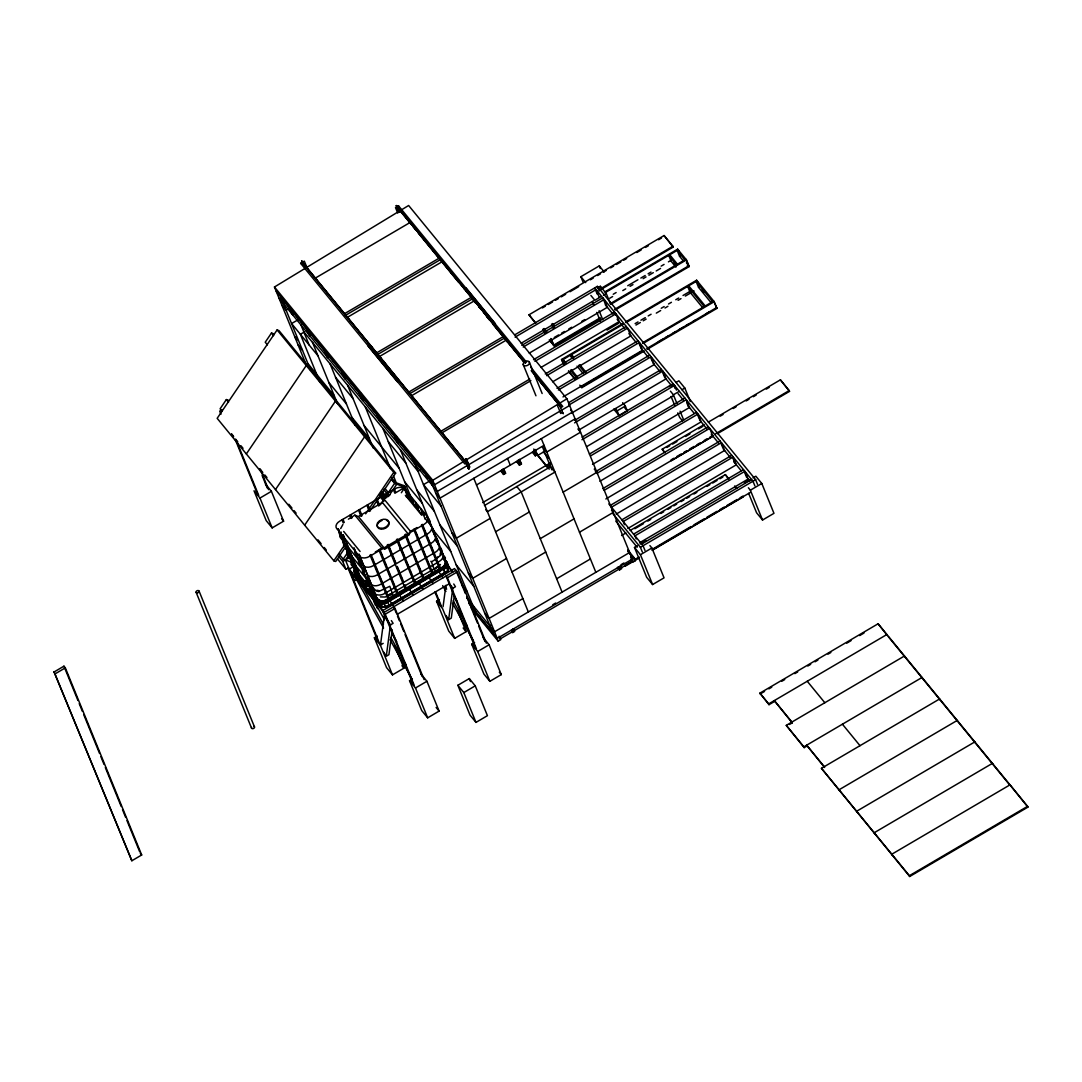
<?xml version="1.0" encoding="UTF-8"?>
<svg xmlns="http://www.w3.org/2000/svg" width="1082" height="1082" viewBox="0 0 1082 1082"><rect width="100%" height="100%" fill="white"/><g stroke="black" fill="none" stroke-linecap="round" stroke-linejoin="round"><path stroke-width="1.5" d="M389.331 606.163L387.681 602.011L384.299 603.256L385.774 607.435L389.182 605.717L382.501 606.84L380.161 605.42L378.173 602.147L379.687 605.839L382.149 607.327L385.801 606.948M440.131 554.782L440.333 552.956M380.485 644.98L384.421 615.279M385.273 616.659L390.44 624.896L386.288 656.247L388.925 654.691L392.211 629.94M443.065 606.732L445.906 585.281M454.359 594.992L451.289 618.092L448.651 619.648L452.803 588.297L451.086 585.551M366.96 581.291L367.65 582.048L366.784 582.576L367.65 579.709M381.987 601.335L387.045 599.983L442.254 567.59L444.296 565.954L445.811 562.126L446.109 565.494L442.836 569.024L387.64 601.43L382.582 602.769L381.987 601.335L378.091 599.698M446.257 563.235L444.756 567.063L442.7 568.699L387.505 601.105L382.446 602.444L378.551 600.808M372.303 592.625L371.532 592.246L371.315 593.193C374.899 598.63 380.594 606.975 387.978 602.106L445.459 567.915L447.082 563.749L443.89 557.135M370.585 587.215L368.759 584.077L366.663 585.714L365.932 584.645L365.216 582.887L365.486 583.617L365.216 582.887L367.42 582.102M362.47 582.387L362.673 581.426L363.444 581.805L362.47 582.387L355.423 573.785L354.653 571.945L355.762 571.648M382.555 501.913L383.447 498.356L390.129 494.677M340.681 528.557L342.899 524.527M409.212 534.481L410.47 531.357L417.03 527.529M382.541 603.54L382.879 602.688L378.686 601.132L371.532 592.246M445.919 567.09L446.839 561.842L449.111 568.023L447.975 570.931L445.311 573.298L443.363 569.335L446.46 567.238L447.975 570.931L444.878 573.027M447.421 570.782L449.111 568.023L446.839 561.842M366.663 585.714L368.84 584.523M228.573 400.394L226.354 399.569L220.119 408.78L222.256 411.39M273.705 333.838L271.487 333.013L265.239 342.223L267.389 344.833M370.883 509.622L395.647 473.105L278.994 330.632L277.1 329.929L217.171 418.328L333.824 560.787L335.704 561.49L344.455 548.601M246.331 453.94L306.274 365.554L308.154 366.257M275.491 489.564L335.434 401.165L337.327 401.868M304.664 525.176L364.593 436.79L366.487 437.48M333.824 560.787L343.183 546.978M365.662 513.828L393.753 472.401L277.1 329.929M350.933 561.991L343.21 559.124L347.674 552.537M391.373 479.434L394.592 483.356L388.343 492.567L385.138 488.645M380.485 504.537L383.285 500.398M385.151 497.652L387.951 493.514M348.242 555.81L345.429 559.949L379.092 642.424M388.397 496.57L396.81 484.181L391.454 477.649M401.327 492.756L405.06 487.252L403.681 485.561L395.43 482.491M384.299 603.256L380.648 603.621L382.501 606.84M365.648 583.225L367.096 586.065L365.229 583.82L367.501 582.549M380.12 603.053L380.837 602.268M440.509 564.52L434.342 569.741L433.436 569.024M373.736 593.896L369.692 592.003L367.812 589.704L369.665 588.053M445.311 573.298L443.809 569.605L446.46 567.238L446.961 564.425L447.962 566.9M435.126 568.172L437.344 566.549M378.362 601.795L379.282 601.159M348.39 519.171L354.869 515.14L357.899 516.385M436.235 558.082L438.44 556.594M434.017 568.983L388.492 595.222M306.274 364.972L274.463 287L408.631 205.499L566.9 398.798L632.361 559.178L630.603 557.041M470.129 605.298L497.274 638.461L432.732 480.3L566.9 398.798M375.292 552.023L381.892 548.141L384.57 548.953M430.947 561.274L431.434 561.856L435.64 559.38L441.118 554.931L441.375 552.699L439.874 550.021M466.288 462.907L302.149 262.453L302 261.046L303.893 264.711M397.324 208.447L396.553 205.553L525.527 363.065M398.162 379.336L398.879 380.58L397.189 381.567L367.88 345.78L369.571 344.779L368.854 343.549L398.649 380.539L398.162 379.336L302.378 262.493L300.688 263.481L302.149 262.453M397.77 213.1L395.498 207.609L398.568 205.864L526.515 362.2M398.622 205.999L396.932 206.987L410.795 223.92M284.945 303.555L283.93 304.15L281.198 297.469M289.029 308.492L286.121 310.196L281.726 304.826M292.681 313.009L291.667 313.604L288.935 306.923M293.736 314.294L292.722 314.889L289.99 308.208M298.618 319.433L291.585 323.559L317.959 355.775M306.855 329.199L307.87 328.603M296.062 336.8L295.048 337.395L297.171 339.964M304.597 331.822L300.377 334.297L319.88 382.108M307.91 330.483L308.925 329.888M442.24 261.655L347.687 317.148L348.404 318.933M222.337 409.605L219.687 411.146L220.958 414.271M324.438 350.676L325.452 350.081M325.493 351.961L326.507 351.366M493.392 323.45L463.921 287.758L464.462 289.083L466.099 287.961L495.407 323.761L493.771 324.884L493.23 323.545L493.879 324.654M478.46 305.881L481.206 309.547M382.757 363.701L384.448 362.713L383.894 361.374L384.218 362.686M479.001 307.22L480.692 306.233M359.616 393.632L360.617 393.037M360.671 394.916L361.672 394.321M582.995 281.915L580.872 276.694L599.279 265.901L604.135 271.825M535.184 322.774L528.99 314.808L664.077 235.538L672.869 246.277L673.193 247.075L600.564 289.692M542.393 307.937L545.301 306.233M548.195 304.529L552.564 301.973M555.458 300.269L558.366 298.564M561.274 296.86L565.629 294.304M569.984 291.748L578.708 286.635M590.326 279.805L593.234 278.101M597.589 275.545L600.496 273.841M603.391 272.137L606.299 270.432M610.654 267.876L613.562 266.172M616.47 264.468L620.825 261.912M623.732 260.207L626.64 258.503M636.798 252.539L641.166 249.969M645.521 247.413L648.429 245.709M658.586 239.744L661.494 238.04M515.154 334.608L597.345 286.365L755.628 479.664L757.535 484.344M378.254 416.394L379.268 415.799M597.467 287.961L600.321 286.284L606.285 293.56L610.546 304.001M515.086 337.138L596.087 289.597L599.266 297.401M601.7 288.042L672.869 246.277M605.014 291.775L677.643 249.158L686.434 259.896L689.166 266.578L615.09 310.061M605.541 292.424L678.171 249.807L679.374 252.742M521.159 343.237L593.477 300.796M600.564 296.914L594.843 300.269L590.867 295.427M603.418 295.237L606.285 293.56M259.978 498.058L271.406 491.336L283.592 521.172L272.15 527.894L266.199 520.618L254.013 490.782L259.978 498.058L272.15 527.894M521.808 345.347L602.809 297.807L605.988 305.611M523.188 347.038L604.189 299.498L607.367 307.288L529.26 353.138M613.223 294.25L616.131 292.546M627.749 285.729L637.92 279.765M640.828 278.06L645.183 275.504M648.091 273.787L650.999 272.082M661.156 266.118L664.064 264.414M668.419 261.858L671.327 260.153M684.892 259.842L677.156 250.402L679.564 256.272L680.564 255.677M609.721 298.253L612.628 296.549M622.799 290.585L625.707 288.88M630.062 286.324L632.97 284.62M643.127 278.656L646.035 276.938M648.943 275.234L653.298 272.678M656.206 270.973L660.561 268.417M610.383 303.582L685.907 259.247L689.166 266.578M554.255 337.476L558.623 334.92M561.517 333.215L564.425 331.498M568.78 328.942L571.688 327.237M581.859 321.273L584.767 319.569M610.911 304.231L686.434 259.896M394.781 436.587L395.796 435.992M687.3 265.726L688.314 265.131L686.38 262.777M600.24 317.783L553.551 345.212L550.833 338.531M614.765 309.249L688.842 265.78M395.836 437.872L396.851 437.277M549.196 339.897L554.079 345.861L600.564 318.581M533.534 359.67L614.535 312.13L615.807 315.254M534.914 361.347L615.915 313.821L619.093 321.611L540.986 367.447M607.016 330.105L618.458 323.396M563.181 363.511L561.544 359.495L622.542 323.694M625.45 321.99L696.619 280.224L714.201 301.702L716.933 308.384L647.212 349.297M529.774 379.079L441.037 431.163L441.767 432.935L530.883 380.634M623.07 324.343L562.072 360.144L563.871 364.553M625.978 322.639L697.146 280.86L698.242 283.538M545.26 373.98L626.262 326.453M546.64 375.67L627.628 328.13L630.82 335.934L552.713 381.77M635.107 323.613L638.015 321.909M640.923 320.204L645.278 317.648M648.186 315.944L651.093 314.24M661.251 308.262L664.159 306.558M668.514 304.001L671.422 302.297M675.777 299.741L678.685 298.037M683.04 295.481L690.302 291.22M704.22 306.598L687.692 286.419L690.086 292.302L691.1 291.707M712.659 301.648L696.132 281.455L698.539 287.339L699.554 286.744M635.959 325.06L640.328 322.504M643.222 320.799L646.13 319.095M656.301 313.117L660.656 310.561M665.011 308.005L667.919 306.301M678.089 300.336L680.997 298.632M685.352 296.076L694.062 290.963M54.1 671.963L63.946 666.174L65.326 667.865L141.688 854.983L131.842 860.758L54.1 671.963L131.842 860.758M55.48 673.64L65.326 667.865M415.786 463.353L414.771 463.948L412.039 457.267M416.841 464.638L415.826 465.233L413.094 458.552M556.987 388.303L637.974 340.762M420.83 469.615L418.017 471.279L303.717 331.674M558.366 389.993L639.354 342.453L642.532 350.243L562.992 396.932M642.505 342.832L713.674 301.053L716.933 308.384M643.033 343.467L714.201 301.702M384.11 496.895L385.124 496.3M395.214 493.027L405.06 487.252L410.741 501.182M642.532 351.055L581.521 386.856L581.846 387.667L644.304 351.001M646.887 348.499L716.609 307.586M582.779 386.166L587.134 383.61M590.042 381.905L594.397 379.349M597.305 377.645L600.212 375.941M610.37 369.963L613.278 368.259M617.633 365.702L620.541 363.998M624.896 361.442L627.803 359.738M630.711 358.034L640.882 352.069M658.302 341.831L662.657 339.275M665.565 337.57L668.473 335.866M672.828 333.31L675.736 331.606M678.644 329.902L682.999 327.346M685.907 325.641L688.801 323.937M693.17 321.381L696.064 319.677M706.235 313.699L709.143 311.995M466.342 459.011L464.57 459.904L468.736 469.047L464.827 459.904L466.342 459.011L469.642 467.086L467.857 467.979M563.303 413.554L562.424 412.472L560.733 413.473L557.433 405.398L559.124 404.411L563.127 413.649M559.042 404.614L557.433 405.398M429.108 481.341L423.481 484.641L441.064 506.119M465.612 460.878L468.736 469.047M465.801 461.703L301.662 261.249M531.424 370.571L561.179 407.211L531.343 370.774M568.713 402.626L649.7 355.085M300.634 263.345L464.827 463.935L466.518 462.947L399.366 380.945M535.495 376.211L561.071 407.454L562.762 406.453L530.735 367.271M568.645 405.155L651.08 356.776L654.258 364.566L571.823 412.945M569.632 405.48L434.545 484.75L276.275 291.45M575.083 418.842L440.009 498.126L435.613 492.756M574.65 420.343L661.427 369.408M574.583 422.873L662.806 371.085L665.985 378.889L579.208 429.811M338.504 556.27L342.791 561.49L351.055 556.635M476.499 484.979L544.043 445.338M500.628 470.873L503.563 474.457L505.578 473.267L503.685 468.614M516.506 461.554L519.428 465.138L521.456 463.948L519.563 459.323M532.371 452.249L535.306 455.82L537.335 454.629M544.692 451.302L537.659 455.441L535.238 449.49M337.408 558.839L345.97 569.294L348.62 567.739M615.36 408.604L617.159 410.808L625.328 406.02L627.33 410.917L619.161 415.704L613.737 409.091M353.422 566.684L349.202 569.159L382.987 610.437L412.918 683.756M352.61 563.005L354.937 565.859L355.856 565.318M582.035 437.196L673.153 383.718L675.06 388.397M668.865 386.666L673.153 384.151M676.02 382.473L678.874 380.796L684.825 388.059L690.302 401.49M581.967 439.738L674.532 385.408L676.439 390.088M373.75 564.209L374.737 563.641M382.582 559.042L383.555 558.461M391.008 554.092L391.982 553.511M400.218 548.682L401.192 548.114M408.577 543.773L409.551 543.205M417.395 538.606L418.369 538.024M425.172 534.035L426.146 533.467M482.694 502.603L550.008 463.137M546.18 466.342L550.535 463.772M546.708 466.978L549.615 465.274M353.232 579.059L354.612 580.736L357.493 579.046M484.425 505.524L550.562 466.707L554.958 472.077L487.414 511.718L485.656 509.568M670.421 391.143L673.396 394.781L679.117 391.413M681.971 389.736L684.825 388.059M586.593 446.677L673.369 395.755M589.42 454.061L684.879 398.041M369.855 584.699L367.988 583.901M590.799 455.752L686.259 399.718L689.437 407.522L592.53 464.394M490.132 518.4L456.374 538.214L451.978 532.844M385.381 592.571L386.355 592.003L371.018 554.566L370.044 555.134L388.884 600.916L389.858 600.348L386.355 592.003M394.2 587.391L395.173 586.823L379.85 549.385L378.876 549.954L397.703 595.736L398.69 595.168L395.173 586.823M404.83 584.875L407.116 590.217L406.142 590.786L402.639 582.441L403.613 581.873L397.243 566.413M411.85 577.031L412.824 576.463L397.486 539.025L396.512 539.593L415.353 585.389L416.327 584.807L412.824 576.463M420.195 572.135L421.182 571.567L405.845 534.129L404.871 534.697L423.711 580.479L424.685 579.911L421.182 571.567M429.027 566.954L430 566.386L414.663 528.949L413.689 529.517L432.53 575.299L433.503 574.731L430 566.386M436.79 562.397L437.764 561.828L422.44 524.391L421.466 524.959L440.293 570.741L441.28 570.173L437.764 561.828M595.357 471.779L696.605 412.364M495.597 531.762L529.368 511.948M563.14 492.121L596.899 472.307L594.261 469.088M596.737 473.47L697.971 414.041L701.163 421.845L599.915 481.26M389.141 605.108L444.35 572.716M389.209 605.447L444.31 573.108A6.37 4.355 -22.2 0 0 446.23 571.567M382.987 610.437L454.508 568.564L457.267 571.932L486.332 643.168M383.84 612.534L455.887 570.255L465.368 593.477M664.483 452.384L662.198 449.206L704.003 424.671M708.331 422.129L780.406 379.836L789.197 390.575L789.522 391.373L717.447 433.666M666.85 447.461L669.744 445.77M672.625 444.08L676.94 441.551M685.596 436.465L689.924 433.936M698.566 428.851L702.894 426.322M720.193 416.164L723.074 414.474M733.163 408.55L736.044 406.859M746.134 400.935L749.014 399.244M753.342 396.702L756.223 395.011M766.313 389.101L769.194 387.397M350.054 571.255L385.219 614.211L395.065 608.436L424.144 679.658M475.106 647.266L446.041 576.03L447.407 577.707L457.267 571.932M602.742 488.645L708.318 426.673M604.121 490.322L709.697 428.364L712.876 436.154L605.852 498.978M397.108 614.414L448.976 583.969M671.002 459.945L673.883 458.254M676.764 456.563L681.092 454.021M683.973 452.33L686.854 450.639M689.734 448.949L694.062 446.406M696.943 444.716L699.824 443.025M704.152 440.482L707.033 438.792M709.914 437.101L712.795 435.41M715.675 433.72L789.197 390.575M390.44 624.896L393.091 623.34L391.373 620.595M452.803 588.297L455.454 586.742L453.737 583.996M671.327 460.743L713.119 436.208M506.498 558.501L472.726 578.315L468.33 572.946M540.27 538.674L574.042 518.86M394.808 645.778L403.938 668.149L392.495 674.87L386.545 667.594L374.372 637.758L377.226 636.081M457.605 610.775L466.126 631.658L454.683 638.366L448.732 631.09L436.56 601.254L439.414 599.577M610.126 505.51L720.044 440.996M611.506 507.188L721.423 442.673L724.602 450.477L616.131 514.139M374.372 637.758L380.323 645.034L383.177 643.357M511.962 571.864L545.734 552.036M579.492 532.222L613.264 512.408L611.506 510.258M621.852 519.833L731.77 455.319M474.443 610.167L475.458 609.572M627.858 528.462L736.328 464.8L733.15 456.996L623.232 521.51L624.503 524.635M621.555 535.522L625.883 532.993M630.211 530.451L725.346 474.619L728.443 478.406M634.863 528.719L643.506 523.634M647.834 521.105L650.715 519.414M660.804 513.49L663.685 511.8M668.013 509.257L670.894 507.566M673.775 505.876L676.656 504.185M680.984 501.642L683.865 499.952M686.745 498.261L689.64 496.57M693.954 494.028L696.835 492.337M706.925 486.413L709.819 484.722M712.7 483.032L717.028 480.489M719.909 478.799L722.79 477.108M522.863 598.589L489.091 618.417L484.695 613.048M556.635 578.775L590.407 558.961M633.565 534.143L743.496 469.629M490.633 625.166L489.632 625.761L492.351 632.456M639.584 542.772L748.054 479.11L744.876 471.319L634.945 535.833L636.216 538.944M649.89 545.585L651.878 548.006L664.05 577.842L652.608 584.551L646.657 577.288L634.485 547.451L637.339 545.774M640.206 544.097L645.913 540.73M744.402 482.937L750.124 479.583M752.977 477.906L755.845 476.215L761.796 483.492L773.968 513.328L762.539 520.036L756.575 512.773L748.663 493.378M492.026 631.645L493.04 631.049M641.68 544.043L751.598 479.529M420.979 674.005L426.93 681.268L439.103 711.104L427.674 717.826L421.71 710.549L409.537 680.713L412.391 679.036M483.167 637.501L489.118 644.777L501.291 674.613L489.862 681.322L483.897 674.045L471.725 644.209L474.592 642.532M612.601 513.328L640.409 547.276L755.628 479.664M552.767 604.73L555.675 603.026M620.973 564.709L623.868 563.005M471.427 607.151L497.084 638.488L634.309 557.947L635.404 560.625L632.808 562.14L631.726 559.475M634.485 547.451L640.436 554.714L651.878 548.006M748.379 487.779L750.367 490.214L761.796 483.492M409.537 680.713L415.488 687.99L426.93 681.268M471.725 644.209L477.689 651.486L489.118 644.777M631.942 561.233L624.733 565.467L625.058 566.265L639.476 557.812M634.823 559.543L639.151 557M653.555 548.547L691.033 526.542M693.914 524.851L704.003 518.941M706.898 517.237L716.987 511.326M719.868 509.636L724.196 507.093M727.077 505.402L737.167 499.478M740.047 497.788L742.928 496.097L743.253 496.895L652.446 550.197M652.027 550.129L750.367 492.405M471.454 608.517L498.18 641.153L500.777 639.638L499.681 636.96M619.567 569.889L621.65 568.659L620.554 565.994L618.485 567.211L619.567 569.889L617.43 567.279M457.848 685.285L469.29 678.576L475.241 685.839L487.427 715.675L475.985 722.397L470.034 715.121L457.848 685.285L463.813 692.561L475.985 722.397M463.813 692.561L475.241 685.839M774.78 701.298L769.018 704.68L759.902 693.143L878.097 623.773L1027.575 806.333L1027.9 807.131L909.705 876.501L821.441 768.315L939.649 698.945L939.974 699.743M760.227 693.941L764.541 691.412M768.869 688.869L771.75 687.178M781.84 681.254L784.734 679.564M794.824 673.64L797.704 671.949M807.794 666.025L810.675 664.334M815.003 661.805L817.884 660.115M827.973 654.191L830.854 652.5M846.706 643.195L851.034 640.652M859.676 635.58L864.004 633.038M759.902 693.143L768.693 703.882L886.888 634.512L887.213 635.31L878.097 623.773M807.077 745.944L804.183 747.635L786.276 725.359L904.471 655.99L904.795 656.788M789.481 724.467L792.362 722.776M786.276 725.359L803.858 746.837L922.053 677.467L922.378 678.265M821.441 768.315L909.38 875.703L1027.575 806.333M380.309 596.899L385.138 597.021L392.631 594.221L389.804 586.282L378.741 591.543L376.184 590.975L371.424 585.998L374.629 592.72M355.423 573.785L356.451 573.271M445.284 562.424L446.311 561.91L443.187 558.096M388.343 594.843L392.198 593.234M355.667 572.865L362.795 581.724L366.555 580.25M354.788 573.582L355.423 573.352L354.017 571.107L356.289 577.288L356.181 574.691M445.973 564.047L447.082 563.749M368.421 585.281L367.704 583.523L366.068 584.483L366.974 585.47M445.703 565.805L446.771 565.845M376.847 590.217L378.943 590.691M393.753 472.401L395.647 473.105M394.592 483.356L405.06 487.252M444.594 567.55L445.459 567.915M378.173 602.147L380.648 603.621L384.272 603.742L387.681 602.011M378.659 601.727L380.999 603.147M383.447 498.356L410.47 531.357M354.869 515.14L381.892 548.141M371.694 592.598L378.281 599.942M391.779 593.477L392.631 594.221M405.344 495.258L421.737 515.262M367.393 581.413L366.703 580.655L366.784 582.576M360.076 551.455L343.684 531.438M673.193 247.075L664.077 235.538M679.564 256.272L683.432 261.005M789.522 391.373L780.406 379.836M702.123 289.895L704.193 292.424M698.539 287.339L710.928 302.487M677.467 264.211L669.731 254.757L670.935 257.692M676.453 264.806L668.717 255.352L671.111 261.235L675.952 267.132M674.059 263.007L675.993 265.361M688.707 285.824L705.234 306.003M690.086 292.302L702.488 307.437M888.241 636.581L1009.276 784.396M1027.9 807.131L1009.993 784.856L891.784 854.225L892.123 855.023M594.708 287.92L752.977 481.22L754.884 485.886M605.365 304.853L612.858 313.996M617.132 319.217L624.625 328.36M628.899 333.594L636.378 342.737M640.666 347.958L648.145 357.101M652.879 362.889L659.912 371.464M671.679 385.828L664.605 377.199L662.698 372.519M678.089 393.672L683.432 400.205M687.719 405.425L694.13 413.256M699.472 419.789L706.965 428.932M711.239 434.153L718.732 443.295M723.006 448.53L730.499 457.659M733.704 461.581L741.184 470.724M747.608 478.569L749.745 481.179M580.872 276.694L585.727 282.632M682.593 420.979L679.618 417.341L677.792 412.864M734.651 485.98L736.72 488.509M728.768 479.204L725.346 474.619M662.198 449.206L665.132 452.776M622.61 402.707L625.328 406.02M624.612 407.616L627.33 410.917M552.55 323.532L554.484 325.898M554.43 327.67L551.536 324.127L553.335 328.536M571.526 354.598L573.582 357.114M579.79 364.688L585.984 372.262M573.609 358.981L570.512 355.194L571.702 358.128M578.775 365.283L584.97 372.857M577.044 366.122L583.239 373.696M544.097 328.482L547.005 332.025M545.991 332.62L543.083 329.077L544.719 333.094M528.99 314.808L535.833 323.166M549.845 340.289L553.754 345.063M566.184 363.336L563.073 359.549L564.277 362.497M571.35 369.638L577.545 377.212M561.544 359.495L564.128 362.673M570.336 370.233L576.53 377.807M568.605 371.072L575.313 379.282M568.402 371.234L574.61 378.822M579.776 385.138L581.846 387.667M807.24 681.254L824.836 702.732M842.418 724.21L860.001 745.687M570.606 410.01L572.364 412.161L437.277 491.431L279.007 298.145M531.911 370.869L560.692 406.02M525.352 363.16L396.391 205.661L398.582 211.031M396.215 205.756L474.93 301.878M483.302 312.103L523.877 361.659M412.918 226.517L416.124 230.425M418.247 233.022L458.754 282.483M471.536 298.105L474.741 302.013M486.467 316.336L489.659 320.231M492.851 324.14L523.769 361.888M577.896 428.986L580.547 432.205L546.775 452.033L542.38 446.663L551.834 469.831M608.828 503.928L643.06 545.734L644.967 550.4M615.78 521.118L637.176 547.235M627.898 550.116L634.309 557.947M627.871 550.359L629.629 552.496L494.555 631.78L466.869 597.981M627.912 551.482L635.404 560.625M543.353 451.911L548.52 458.213M536.807 454.007L549.223 469.169M537.145 454.805L546.451 466.18L546.126 465.368M519.509 461.568L521.456 463.948M516.79 486.521L521.186 491.891L562.085 592.138M503.63 470.873L505.578 473.267M469.642 467.086L466.261 458.903M468.912 468.952L464.827 459.904M274.463 287L432.732 480.3M280.995 297.631L430.487 480.192M426.132 475.999L428.202 478.515M335.542 377.253L353.138 398.731M388.303 441.686L405.885 463.164M298.091 344.915L302.487 350.284M328.874 382.501L346.456 403.978M364.039 425.456L399.217 468.411M416.8 489.889L434.382 511.367M307.951 363.66L334.324 395.877M351.907 417.354L369.503 438.832M404.668 481.788L422.25 503.265M439.847 524.743L457.429 546.221M410.862 501.02L408.739 498.437A7.831 5.369 -22.2 0 0 408.387 498.031M414.041 504.888L416.151 507.485M418.274 510.068L421.439 513.936M424.617 517.818L430.974 525.582A7.831 5.369 -22.2 0 1 427.728 533.737L373.263 565.71A7.831 5.369 -22.2 0 1 363.079 565.426L340.519 537.849A7.074 4.842 -22.2 0 1 340.316 533.602M424.78 518.44L425.294 519.062L421.074 509.365L423.549 515.424M391.779 479.461L393.848 481.977M433.165 529.991L450.748 551.468M271.487 333.013L273.624 335.623M435.519 539.566L438.616 543.353M456.198 564.831L473.794 586.309M435.37 540.256L438.535 544.138M442.984 558.136L445.527 561.504M442.957 558.528L444.756 560.719M446.663 563.519L452.79 572.067L450.68 569.484M445.865 563.384L448.732 567.766L447.096 571.918L444.918 573.663L386.937 607.232L381.757 607.07L379.998 605.812L356.289 575.962M383.691 489.551L387.965 494.785M461.946 585.254L467.113 591.57M382.595 492.121L385.801 496.043M381.013 493.122L385.165 498.193M379.796 494.582L383.934 499.641M468.763 603.229L492.553 632.294M379.579 494.717L383.853 499.925M379.593 496.083L383.867 501.304M438.913 571.878L442.944 577.842M429.067 577.666L433.098 583.631M463.15 628.02L466.126 631.658M499.316 672.179L501.291 674.613M436.56 601.254L442.511 608.53L454.683 638.366M419.221 583.441L423.238 589.406M409.375 589.23L413.392 595.195M399.515 595.005L403.545 600.97M347.295 544.341L346.781 543.719L349.053 549.291M226.354 399.569L228.505 402.179M388.614 599.496L392.834 604.662L396.228 612.939M393.699 606.745L395.065 608.436M345.334 548.385L363.795 570.931M352.232 563.005L356.708 575.124M357.06 568.902L361.537 581.02M360.428 563.817L372.384 594.261M372.086 586.16L377.456 600.456M352.908 566.941L374.453 593.247A7.831 5.369 -22.2 0 0 384.61 593.545L439.089 561.572A7.831 5.369 -22.2 0 0 442.646 553.835M355.369 571.472L367.812 589.704M374.629 595.005L378.227 599.401A6.668 4.571 -22.2 0 0 384.435 600.699L442.051 567.306A6.668 4.571 -22.2 0 0 444.783 560.341M355.207 571.756L362.795 581.724M338.937 553.889L343.21 559.124M358.088 577.288L366.392 587.431M369.503 591.232L375.738 598.833M357.303 576.882L379.146 603.553M387.031 620.324L382.473 610.843M231.629 433.936L233.441 436.141M231.562 434.288L233.644 436.83M235.727 439.373L237.81 441.929M240.934 445.743L243.017 448.286M259.68 468.641L262.804 472.455M264.887 474.998L266.97 477.541M288.84 504.253L291.964 508.067M294.047 510.609L296.13 513.152M318 539.864L321.124 543.691M324.248 547.506L326.331 550.048M265.455 484.073L271.406 491.336M281.604 518.751L283.592 521.172M401.949 665.728L403.938 668.149M436.127 707.466L439.103 711.104M140.308 853.306L141.688 854.983M446.068 615.523L448.651 619.648M383.704 652.121L385.422 654.867M387.572 601.43L387.978 602.106M454.995 597.819L457.429 602.201M445.027 586.241L446.65 589.149M453.169 600.835L466.991 625.667M442.673 585.619L445.933 591.462M452.438 603.147L473.578 641.112M370.68 595.005L384.502 619.824M391.819 632.97L396.702 641.721M358.277 579.032L383.474 624.3M390.805 637.433L406.25 665.187M356.735 579.884L383.569 628.06M390.075 639.746L412.039 679.171M444.459 556.297L445.473 558.258M443.39 556.527L445.865 561.369M438.927 565.602L439.847 567.779M431.15 570.173L432.083 572.337M422.332 575.34L423.251 577.518M413.973 580.25L414.906 582.414M404.763 585.66L405.696 587.824M396.337 590.61L397.256 592.774M387.505 595.776L388.438 597.954M402.639 582.441L387.302 545.003L388.276 544.435L396.012 563.384M445.081 560.395L446.393 563.56M374.007 591.502L376.942 599.834M368.962 583.631L369.503 584.902M368.948 585.321L370.206 588.324M358.101 572.067L359.359 575.069M353.273 566.17L354.531 569.173M992.721 764.176L992.397 763.378L874.202 832.748L874.527 833.546M975.139 742.698L974.814 741.9L856.619 811.27L856.944 812.068M957.556 721.221L957.232 720.423L839.037 789.792L839.362 790.59M696.619 280.224L697.714 282.889M677.643 249.158L679.28 253.161M909.38 875.703L909.705 876.501M744.768 472.753L746.675 477.433M750.367 490.214L762.539 520.036M733.041 458.43L734.948 463.11M721.315 444.12L722.587 447.231M697.241 413.919L699.148 418.599M686.786 402.72L688.057 405.845M673.396 394.781L677.048 403.721M680.091 411.187L683.743 420.141M671.083 396.458L674.749 405.398M650.972 358.21L652.243 361.32M803.858 746.837L804.183 747.635M638.61 342.331L640.53 347.011M599.279 265.901L600.334 268.498M600.321 286.284L601.538 289.273M768.693 703.882L769.018 704.68M597.345 286.365L599.252 291.044M595.343 289.476L597.25 294.155M599.103 310.71L602.755 319.663M592.544 301.946L593.761 304.935M596.804 312.387L600.456 321.34M617.159 410.808L619.161 415.704M640.409 547.276L642.316 551.955M640.436 554.714L652.608 584.551M551.36 339.18L554.079 345.861M543.11 329.78L544.192 332.445M631.131 558.745L632.213 561.409L500.168 638.907L499.086 636.243M560.53 406.115L561.071 407.454M535.59 375.657L536.32 377.442M529.409 362.308A3.3 2.259 -22.2 0 1 525.352 365.878A3.3 2.259 -22.2 0 1 524.161 362.145A3.3 2.259 -22.2 0 1 529.409 362.308L542.15 393.537M523.215 364.566L535.955 395.796M507.16 341.831L506.43 340.046L411.877 395.539L412.594 397.324M541.311 438.656L595.857 572.324M475.066 302.635L474.335 300.85L379.782 356.343L380.499 358.128M533.778 449.016L536.32 455.224M533.412 451.194L535.306 455.82M464.083 287.65L464.57 288.853M518.548 459.891L520.442 464.543M517.534 460.486L519.428 465.138M507.539 458.484L510.271 465.165M410.876 224.231L410.146 222.459L315.592 277.952L316.309 279.738M397.27 206.73L399.461 212.113M396.553 205.553L399.204 212.099M502.67 469.209L504.577 473.862M501.656 469.804L503.563 474.457M473.781 478.298L528.327 611.966M497.084 638.488L498.18 641.153M430.149 479.38L492.878 633.092M429.622 478.744L432.354 485.426M473.091 605.582L475.823 612.263M412.567 457.902L475.296 611.614M472.036 604.283L474.768 610.978M466.626 596.574L469.791 604.311M471.049 607.408L477.378 622.894M478.636 625.991L484.952 641.477M429.081 519.13L430.311 522.16M432.786 528.219L434.342 532.033M436.817 538.092L438.467 542.136M440.942 548.182L441.835 550.373M395.512 437.074L398.23 443.755M394.984 436.425L397.703 443.106M400.435 449.801L448.273 567.009M394.457 435.789L397.175 442.47M432.205 529.03L439.116 545.964M440.347 548.993L442.687 554.106L439.833 548.371M427.985 519.319L426.754 516.29L430.961 526.001L429.216 522.349M431.691 528.408L434.491 535.252M436.276 539.62L438.602 545.342M445.513 564.047L446.109 565.494M423.414 512.205L424.644 515.235M444.296 565.954L444.891 567.387M477.689 651.486L489.862 681.322M447.407 577.707L476.486 648.943M417.652 505.186L418.896 508.202M418.301 509.013L415.326 502.332L419.032 511.421M412.147 498.45L413.378 501.48M377.929 415.596L380.648 422.278M377.402 414.947L380.12 421.628M382.852 428.323L414.744 506.457M423.63 528.232L424.861 531.262M427.336 537.321L428.891 541.135M431.366 547.194L433.003 551.225M435.478 557.284L436.371 559.475M376.874 414.311L379.593 420.993M412.797 502.278L409.808 495.61L412.283 501.669M403.681 485.561L405.574 490.214M409.199 499.424L404.993 489.713L407.454 495.772M360.333 394.118L363.065 400.8M359.806 393.469L362.538 400.151M365.27 406.846L390.44 468.533M393.591 476.242L396.107 482.41M359.278 392.834L362.01 399.515M415.853 532.79L417.084 535.82M419.559 541.879L421.114 545.693M423.589 551.752L425.24 555.796M427.715 561.842L428.607 564.033M307.139 267.957L304.312 261.127L302.717 262.223L303.812 264.914M301.837 261.154L302.933 263.846M395.674 492.31L394.443 489.28L393.469 489.862L394.7 492.892M435.627 592.07L441.321 606.001M434.883 591.935L439.941 604.311M469.29 678.576L470.508 681.552M342.751 372.641L345.483 379.322M342.223 371.992L344.955 378.673M347.674 385.368L373.276 448.083M341.696 371.356L344.428 378.037M407.035 537.97L408.266 541M410.741 547.059L412.296 550.873M414.771 556.932L416.421 560.963M418.883 567.022L419.775 569.213M386.856 497.49L385.611 494.46L384.637 495.042L385.882 498.058M325.168 351.163L327.887 357.844M324.641 350.514L327.359 357.195M330.091 363.89L355.058 425.064M382.122 491.377L384.637 497.544M324.113 349.878L326.832 356.56M398.676 542.88L399.907 545.91M402.382 551.955L403.938 555.783M406.413 561.828L408.063 565.872M410.538 571.932L411.43 574.109M379.66 505.47L377.185 499.411L376.211 499.979L378.686 506.038M307.586 329.685L310.304 336.367M307.058 329.036L309.777 335.718M312.509 342.412L337.476 403.586M306.531 328.401L309.249 335.082M377.496 502.183L378.727 505.213M300.985 324.979L309.168 345.036M389.466 548.29L390.697 551.306M393.172 557.365L394.727 561.179M397.202 567.238L398.852 571.282M401.314 577.328L402.22 579.519M289.462 307.559L292.194 314.24M370.45 510.88L367.975 504.821L367.001 505.389L369.462 511.448M368.286 507.593L369.517 510.623M280.671 296.82L310.669 370.342M381.04 553.227L382.271 556.256M384.746 562.315L386.301 566.129M388.776 572.189L390.413 576.219M392.888 582.278L393.78 584.469M362.091 515.776L359.616 509.717L358.642 510.298L361.118 516.344M359.927 512.503L361.158 515.532M397.486 616.037L399.38 620.689M400.651 623.787L403.802 631.523M405.074 634.62L422.129 676.439M372.208 558.407L373.452 561.436M375.914 567.495L377.483 571.31M379.944 577.369L381.594 581.399M384.069 587.458L384.962 589.649M352.029 517.926L350.798 514.897L349.824 515.465L351.055 518.494M384.516 601.037L385.111 602.471M415.488 687.99L427.674 717.826M379.755 600.889L380.337 602.322M385.219 614.211L414.298 685.447M363.931 566.184L358.994 554.079L374.521 592.125M364.458 567.468L370.842 583.13M359.643 557.906L360.874 560.936M363.349 566.995L364.905 570.809M367.366 576.868L369.016 580.912M371.491 586.958L372.384 589.149M344.265 522.484L343.021 519.455L342.047 520.036L343.292 523.066M373.588 594.194L374.169 595.627M355.153 550.914L353.922 547.884L369.449 585.944M356.397 553.943L359.9 562.545M354.571 551.725L355.802 554.755M358.277 560.801L359.833 564.628M362.308 570.674L363.958 574.718M366.419 580.777L367.312 582.955M374.331 600.848L377.51 608.639M373.588 600.726L375.495 605.393M344.306 537.673L343.075 534.643L358.602 572.689M349.581 550.562L356.167 566.711M343.724 538.471L344.955 541.5M347.43 547.56L348.986 551.374M351.461 557.433L353.097 561.463M354.937 565.859L356.465 569.714M339.478 531.776L338.247 528.746L353.773 566.792M340.722 534.806L347.214 550.724M348.864 554.768L351.339 560.828M338.896 532.574L340.127 535.604M342.602 541.663L344.157 545.477M346.632 551.536L348.282 555.566M350.744 561.626L351.636 563.817M355.423 573.352L356.938 577.044M354.017 571.107L356.289 577.288M351.434 572.946L354.612 580.736M380.323 645.034L392.495 674.87M347.863 567.604L377.713 640.747M342.791 561.49L345.97 569.294M260.343 469.439L268.593 489.673M262.142 475.539L267.227 487.982M235.89 439.427L258.747 495.448M235.146 439.292L258.003 495.326M199.088 591.151A1.596 1.096 -22.2 0 1 197.127 592.868A1.596 1.096 -22.2 0 1 196.559 591.07A1.596 1.096 -22.2 0 1 199.088 591.151L254.5 726.955M196.099 592.246L251.511 728.037M63.946 666.174L77.945 700.487M79.216 703.598L82.408 711.401M83.679 714.512L99.585 753.505M100.856 756.616L104.034 764.419M105.319 767.53L121.225 806.523M122.496 809.634L125.674 817.437M126.946 820.548L139.673 851.737M431.434 561.856L434.342 569.741M374.67 595.276L375.346 597.44M370.883 590.488L371.87 593.653M369.598 589.081L370.274 591.245M360.036 577.233L361.023 580.398M358.751 575.84L359.427 577.991M355.207 571.337L356.194 574.501M353.922 569.943L354.598 572.107M366.839 585.903L365.229 583.82M385.192 602.417L385.287 603.215M386.423 520.212A6.221 4.26 -22.2 0 1 385.976 527.962A6.221 4.26 -22.2 0 1 377.253 525.609M377.523 524.418A6.221 4.26 -22.2 0 1 381.919 520.537M347.89 552.158A7.074 4.842 -22.2 0 0 348.079 556.418L370.666 583.969A7.831 5.369 -22.2 0 0 380.823 584.266L435.302 552.293A7.831 5.369 -22.2 0 0 438.562 544.124M344.292 547.14A7.074 4.842 -22.2 0 1 343.805 546.329M343.657 545.869A7.074 4.842 -22.2 0 1 343.576 545.396M366.866 574.704A7.831 5.369 -22.2 0 0 377.036 574.988L431.515 543.029A7.831 5.369 -22.2 0 0 434.775 534.846M351.866 565.697A7.074 4.842 -22.2 0 1 351.38 564.872M351.231 564.425A7.074 4.842 -22.2 0 1 351.136 563.952M406.318 496.895A7.831 5.369 -22.2 0 1 406.913 497.111M340.614 533.101A7.074 4.842 -22.2 0 1 341.371 532.141M386.842 606.434A6.37 4.355 -22.2 0 1 384.529 606.704M253.837 726.374A1.596 1.096 -22.2 0 1 254.365 727.753A1.596 1.096 -22.2 0 1 252.417 728.659A1.596 1.096 -22.2 0 1 251.551 727.456M382.392 502.481L358.399 516.56L384.989 549.047L408.982 534.954L382.392 502.481M439.306 258.071L344.752 313.564L345.483 315.349L440.036 259.856L439.306 258.071M471.4 297.266L376.847 352.759L377.577 354.544L472.131 299.051L471.4 297.266M503.495 336.461L408.942 391.968L409.672 393.74L504.226 338.247L503.495 336.461M394.781 488.848L339.653 521.213A7.074 4.842 -22.2 0 0 336.718 528.584L359.305 556.134A7.831 5.369 -22.2 0 0 369.462 556.432L423.941 524.472A7.831 5.369 -22.2 0 0 427.201 516.29L404.952 489.159A7.831 5.369 -22.2 0 0 394.795 488.861M513.571 628.791L511.488 630.008L512.57 632.686L514.653 631.455L513.571 628.791M791.902 722.059L774.32 700.581L792.227 722.857L791.902 722.059M824.268 766.665L806.672 745.187L824.592 767.463L824.268 766.665M381.094 528.381A6.221 4.26 -22.2 0 0 388.722 521.659A6.221 4.26 -22.2 0 0 378.849 521.335A6.221 4.26 -22.2 0 0 381.094 528.381"/></g></svg>
